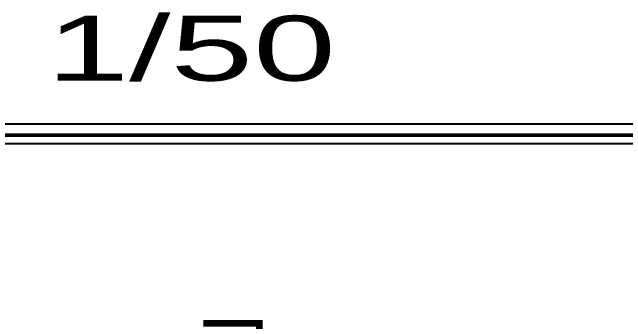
# Model space of a CAD drawing. Header units: millimetres. Extents: x 1555 to 3397, y 790 to 1592.
# Drawn here: x 1662.62 to 1668.09, y 820.14 to 822.9 of the extents above; entities that cross this region are included whole.
import ezdxf
from ezdxf.enums import TextEntityAlignment as Align

# ---------------------------------------------------------------- set-up
doc = ezdxf.new("R2010")
doc.units = ezdxf.units.MM
doc.linetypes.add('ACAD_ISO10W100', pattern=[18.5, 12, -3, 0.5, -3])
doc.linetypes.add('DASHDOT', pattern=[1, 0.5, -0.25, 0, -0.25])
doc.layers.add('LOGO', color=7, linetype='Continuous')
doc.layers.add('MARCO  LOGITO LM', color=7, linetype='Continuous', lineweight=25, true_color=0x5b584a)
for name, color, linetype, lineweight in [('MARCO DE MENBRETE', 252, 'Continuous', 25), ('SIMBOLO CORTES', 10, 'DASHDOT', 5), ('Tex', 251, 'Continuous', 9)]:
    doc.layers.add(name, color=color, linetype=linetype, lineweight=lineweight)
doc.styles.add('TEXTO AMBIENTES', font='', dxfattribs={"width": 1.75, "height": 0.2})
doc.styles.get('TEXTO AMBIENTES').set_extended_font_data('Gulim')

msp = doc.modelspace()

# ---------------------------------------------------------------- linework, layer by layer
at = {"layer": 'LOGO'}
msp.add_lwpolyline([(1681.74076, 792.76699), (1640.28602, 792.76699), (1640.28602, 821.90666), (1681.74076, 821.90666)], close=True, dxfattribs=at)
at = {"layer": 'MARCO  LOGITO LM', "ltscale": 0.8, "const_width": 0.03358}
msp.add_lwpolyline([(1640.38602, 821.80666), (1681.64076, 821.80666), (1681.64076, 792.86699), (1640.38602, 792.86699)], close=True, dxfattribs=at)
at = {"layer": 'MARCO DE MENBRETE'}
msp.add_lwpolyline([(1640.46102, 821.73166), (1681.56576, 821.73166), (1681.56576, 792.94199), (1640.46102, 792.94199)], close=True, dxfattribs=at)
at = {"layer": 'SIMBOLO CORTES', "linetype": 'ACAD_ISO10W100', "ltscale": 0.07, "const_width": 0.05972}
msp.add_lwpolyline([(1664.322, 820.12949), (1664.822, 820.12949), (1664.822, 799.03325), (1664.322, 799.03325)], dxfattribs=at)

# ---------------------------------------------------------------- texts
at = {"layer": 'Tex', "style": 'TEXTO AMBIENTES', "width": 1.75}
msp.add_text('A1 ESACALA 1/50', height=0.5786728, dxfattribs=at).set_placement((1659.98004, 822.58065), align=Align.MIDDLE_CENTER)

doc.saveas('drawing.dxf')
